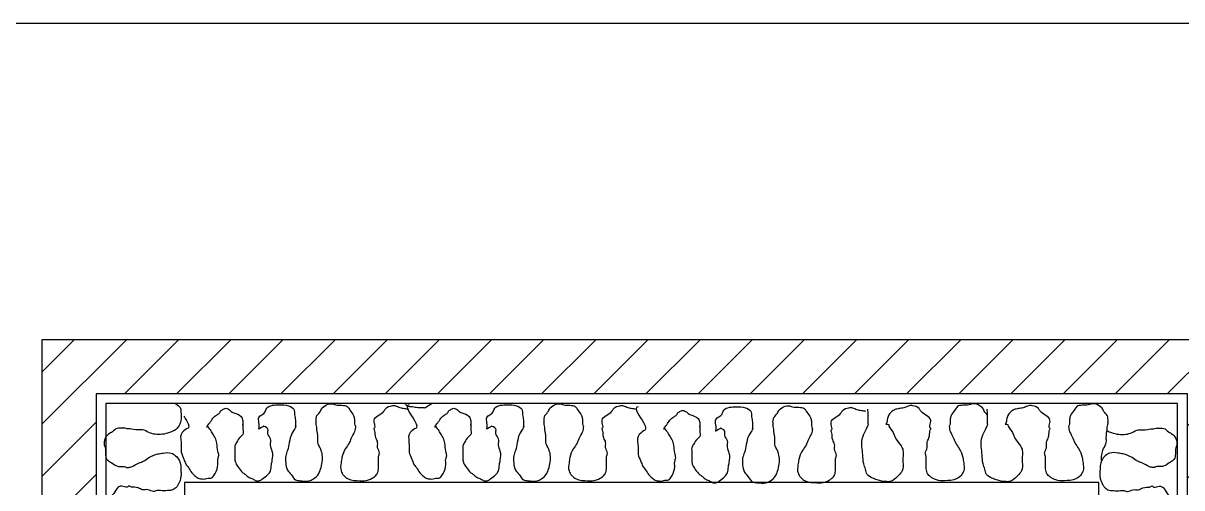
# Model space of a CAD drawing. Extents: x -251.9 to -196.2, y -340.1 to -300.7.
# Drawn here: x -210.652 to -206.665, y -332 to -330.403 of the extents above; entities that cross this region are included whole.
import ezdxf

# ---------------------------------------------------------------- set-up
doc = ezdxf.new("R2010")
doc.units = 0
doc.header["$LTSCALE"] = 0.5
doc.header["$MEASUREMENT"] = 0
for name, color, linetype in [('AC', 10, 'CONTINUOUS'), ('DUCK', 2, 'CONTINUOUS'), ('HATCH', 11, 'CONTINUOUS'), ('TEXT', 2, 'CONTINUOUS')]:
    doc.layers.add(name, color=color, linetype=linetype)

msp = doc.modelspace()

# ---------------------------------------------------------------- hatches: boundary and pattern name
at = {"layer": 'HATCH'}
h = msp.add_hatch(dxfattribs=at)
h.set_pattern_fill('ANSI31', color=256, scale=1.014905, style=0)
h.set_pattern_definition([(45, (-382.4706, -368.56819), (-0.08970575, 0.08970575), [])])
h.paths.add_polyline_path([(-206.4596, -331.4907), (-210.5869, -331.4907), (-210.5869, -334.8737), (-206.4596, -334.8737)])
h.paths.add_polyline_path([(-206.6457, -331.6768), (-206.6457, -334.6876), (-210.4008, -334.6876), (-210.4008, -331.6768)], flags=16)

# ---------------------------------------------------------------- linework, layer by layer
at = {"layer": 'AC'}
for points in [[(-210.4008, -331.6768), (-210.4008, -334.6876), (-206.6457, -334.6876), (-206.6457, -331.6768)], [(-210.367, -331.7106), (-210.367, -334.6538), (-206.6795, -334.6538), (-206.6795, -331.7106)], [(-210.0963, -331.9812), (-210.0963, -334.3832), (-206.9501, -334.3832), (-206.9501, -331.9812)]]:
    msp.add_lwpolyline(points, close=True, dxfattribs=at)
at = {"layer": 'DUCK'}
msp.add_lwpolyline([(-210.5869, -331.4907), (-210.5869, -334.8737), (-206.4596, -334.8737), (-206.4596, -331.4907)], close=True, dxfattribs=at)
at = {"layer": 'HATCH'}
for points, knots in [([(-210.1271, -331.7106), (-210.1212, -331.7146), (-210.1098, -331.7209), (-210.1085, -331.7447), (-210.1059, -331.7655), (-210.1153, -331.7887), (-210.1297, -331.8036), (-210.1513, -331.8109), (-210.1726, -331.8172), (-210.1971, -331.8171), (-210.2198, -331.811), (-210.2375, -331.7988), (-210.2623, -331.8021), (-210.2844, -331.7964), (-210.2876, -331.7986), (-210.3078, -331.7936), (-210.3074, -331.7948), (-210.3077, -331.7946), (-210.3337, -331.794), (-210.3439, -331.8087), (-210.3659, -331.8171), (-210.3781, -331.8428), (-210.3646, -331.8711), (-210.3733, -331.8989), (-210.3485, -331.912), (-210.3363, -331.9235), (-210.3185, -331.9277), (-210.2999, -331.9254), (-210.2971, -331.9315), (-210.2917, -331.929), (-210.2807, -331.9301), (-210.2574, -331.9151), (-210.2352, -331.9086), (-210.2169, -331.8925), (-210.1931, -331.8838), (-210.1673, -331.8801), (-210.1448, -331.877), (-210.126, -331.8895), (-210.1087, -331.9099), (-210.1092, -331.9368), (-210.1077, -331.965), (-210.1145, -331.9831), (-210.1243, -331.9988), (-210.1367, -332.0086), (-210.1568, -332.0098), (-210.1751, -332.0103), (-210.1917, -332.0082), (-210.206, -332.016), (-210.2214, -332.003), (-210.2404, -332.0094), (-210.2589, -331.9966), (-210.2827, -331.9986), (-210.2862, -331.9933), (-210.2891, -331.9928), (-210.2922, -332.0009), (-210.3278, -331.9862), (-210.3368, -332.0239), (-210.3619, -332.0351), (-210.3666, -332.052), (-210.3676, -332.0696), (-210.3592, -332.0827), (-210.3573, -332.0987), (-210.3551, -332.1136), (-210.3469, -332.1306), (-210.3294, -332.1431), (-210.3052, -332.1442), (-210.3022, -332.1525), (-210.304, -332.135), (-210.2975, -332.1427), (-210.2777, -332.1219), (-210.2493, -332.1153), (-210.2333, -332.0967), (-210.2116, -332.0875), (-210.1924, -332.0898), (-210.1693, -332.0896), (-210.1443, -332.0876), (-210.1286, -332.1034), (-210.115, -332.1163), (-210.1047, -332.1302), (-210.106, -332.1532), (-210.109, -332.1734), (-210.1184, -332.1953), (-210.1273, -332.2149), (-210.1491, -332.2175), (-210.1701, -332.2274), (-210.1968, -332.2267), (-210.223, -332.231), (-210.2439, -332.232), (-210.2648, -332.2264), (-210.2823, -332.2175), (-210.3031, -332.2071), (-210.3051, -332.2103), (-210.3051, -332.209), (-210.3104, -332.2094), (-210.332, -332.209), (-210.3483, -332.2096), (-210.3545, -332.2104)], [0.4270406, 0.4270406, 0.4270406, 0.4270406, 0.4315754, 0.4350445, 0.4418486, 0.4455117, 0.45128, 0.4549386, 0.4605401, 0.4659738, 0.4709192, 0.4760933, 0.4794894, 0.4869917, 0.4910669, 0.4965431, 0.5006184, 0.5074105, 0.5122134, 0.5165655, 0.5180848, 0.5278237, 0.5299749, 0.5389238, 0.542322, 0.5472225, 0.5500233, 0.5540985, 0.5595747, 0.567046, 0.5745483, 0.5812397, 0.5848982, 0.5897987, 0.5971158, 0.6012475, 0.6073604, 0.6113227, 0.6156765, 0.6246253, 0.6280273, 0.634481, 0.6369329, 0.6403311, 0.6444628, 0.6498965, 0.6526134, 0.6554141, 0.6597106, 0.6637859, 0.6674444, 0.6735951, 0.6790712, 0.6851842, 0.6920103, 0.6968132, 0.7069202, 0.7093704, 0.7145508, 0.7172723, 0.7209355, 0.7244046, 0.7278737, 0.7309155, 0.7367618, 0.7408935, 0.7470441, 0.7534889, 0.7582433, 0.7652392, 0.7704133, 0.7772097, 0.7808683, 0.7856227, 0.789698, 0.7965241, 0.8008762, 0.8037603, 0.8092436, 0.8112848, 0.8188915, 0.8225546, 0.8274584, 0.8317549, 0.8360514, 0.8428775, 0.8490281, 0.8537826, 0.8565834, 0.8632748, 0.8669334, 0.8716878, 0.8791592, 0.8839137, 0.8900266, 0.8939614, 0.8939614, 0.8939614, 0.8939614]), ([(-210.0989, -331.7533), (-210.0954, -331.7586), (-210.0783, -331.7841), (-210.0841, -331.7966), (-210.0836, -331.7928), (-210.1157, -331.8155), (-210.1053, -331.8491), (-210.1107, -331.8784), (-210.0988, -331.8986), (-210.0938, -331.9176), (-210.081, -331.9309), (-210.0737, -331.9464), (-210.0611, -331.9576), (-210.05, -331.9681), (-210.0362, -331.9692), (-210.0245, -331.9705), (-210.016, -331.965), (-210.007, -331.9676), (-209.9974, -331.9621), (-209.9878, -331.9464), (-209.9796, -331.9251), (-209.9839, -331.9037), (-209.9766, -331.8888), (-209.9845, -331.8705), (-209.9827, -331.8493), (-209.9891, -331.8321), (-209.9957, -331.8189), (-210.0021, -331.8088), (-210.0104, -331.7958), (-210.0203, -331.7847), (-210.0179, -331.7873), (-210.0177, -331.7928), (-210.0218, -331.7917), (-210.0049, -331.7711), (-209.9943, -331.7512), (-209.9753, -331.7445), (-209.9729, -331.7341), (-209.9644, -331.7311), (-209.9558, -331.725), (-209.9432, -331.7298), (-209.9354, -331.7383), (-209.9204, -331.7454), (-209.9018, -331.7491), (-209.8952, -331.7676), (-209.8963, -331.7873), (-209.8957, -331.7842), (-209.8959, -331.7824), (-209.8954, -331.7784), (-209.897, -331.7972), (-209.8918, -331.816), (-209.9088, -331.8266), (-209.9151, -331.8414), (-209.9245, -331.8542), (-209.9226, -331.8715), (-209.9232, -331.8866), (-209.9239, -331.9031), (-209.9205, -331.9163), (-209.9099, -331.931), (-209.9003, -331.9467), (-209.8866, -331.9529), (-209.8798, -331.9622), (-209.8679, -331.9661), (-209.8578, -331.9712), (-209.8492, -331.9766), (-209.8386, -331.9761), (-209.825, -331.9678), (-209.8117, -331.9567), (-209.7974, -331.9408), (-209.7988, -331.9221), (-209.7927, -331.9004), (-209.7912, -331.8765), (-209.8037, -331.8538), (-209.796, -331.8306), (-209.8136, -331.8159), (-209.8045, -331.7936), (-209.828, -331.7876), (-209.822, -331.7872), (-209.8435, -331.7997), (-209.8397, -331.7971), (-209.8392, -331.779), (-209.8454, -331.7518), (-209.8187, -331.7466), (-209.8153, -331.7177), (-209.7879, -331.7146), (-209.7617, -331.7148), (-209.7423, -331.7146), (-209.7175, -331.7272), (-209.7186, -331.7489), (-209.7132, -331.7676), (-209.7149, -331.7884), (-209.7142, -331.7893), (-209.7155, -331.7873), (-209.7116, -331.7912), (-209.7297, -331.8137), (-209.7361, -331.8425), (-209.7402, -331.8687), (-209.7505, -331.8911), (-209.7485, -331.9143), (-209.7454, -331.9386), (-209.7279, -331.954), (-209.7187, -331.9743), (-209.6937, -331.9758), (-209.6728, -331.9784), (-209.6497, -331.969), (-209.6347, -331.9546), (-209.6275, -331.9329), (-209.6212, -331.9117), (-209.6212, -331.8872), (-209.6273, -331.8645), (-209.6396, -331.8468), (-209.6362, -331.822), (-209.642, -331.7999), (-209.6397, -331.7966), (-209.6447, -331.7765), (-209.6435, -331.7769), (-209.6437, -331.7766), (-209.6443, -331.7506), (-209.6297, -331.7404), (-209.6213, -331.7184), (-209.5956, -331.7061), (-209.5673, -331.7197), (-209.5395, -331.711), (-209.5263, -331.7358), (-209.5149, -331.7479), (-209.5107, -331.7657), (-209.5129, -331.7843), (-209.5068, -331.7871), (-209.5093, -331.7925), (-209.5083, -331.8036), (-209.5233, -331.8268), (-209.5298, -331.8491), (-209.5458, -331.8674), (-209.5546, -331.8911), (-209.5582, -331.917), (-209.5614, -331.9395), (-209.5489, -331.9583), (-209.5284, -331.9755), (-209.5015, -331.975), (-209.4733, -331.9766), (-209.4553, -331.9697), (-209.4396, -331.96), (-209.4298, -331.9475), (-209.4286, -331.9275), (-209.4281, -331.9092), (-209.4301, -331.8926), (-209.4224, -331.8782), (-209.4353, -331.8629), (-209.429, -331.8438), (-209.4417, -331.8254), (-209.4398, -331.8015), (-209.445, -331.798), (-209.4456, -331.7951), (-209.4375, -331.792), (-209.4521, -331.7565), (-209.4144, -331.7474), (-209.4033, -331.7224), (-209.3863, -331.7177), (-209.3688, -331.7166), (-209.3556, -331.725), (-209.3401, -331.7269), (-209.3301, -331.7284), (-209.3255, -331.7297)], [0.0104215, 0.0104215, 0.0104215, 0.0104215, 0.0135353, 0.0258367, 0.033431, 0.0402274, 0.0483779, 0.0538116, 0.0596161, 0.0632746, 0.0666728, 0.0715734, 0.0744575, 0.0778574, 0.0813265, 0.0833677, 0.085519, 0.0875602, 0.089081, 0.0924792, 0.0995714, 0.1036467, 0.1064475, 0.1099111, 0.1160617, 0.1203582, 0.1218775, 0.1258398, 0.12829, 0.1322523, 0.1349692, 0.1410821, 0.1458366, 0.1497988, 0.1579839, 0.1604358, 0.1619551, 0.164407, 0.1659279, 0.168733, 0.1721329, 0.1736537, 0.1797373, 0.1833958, 0.1854335, 0.1929048, 0.1963009, 0.2010554, 0.2051307, 0.209206, 0.2120901, 0.2169907, 0.2200292, 0.2220669, 0.2281798, 0.2302174, 0.2330182, 0.2369805, 0.2422891, 0.244741, 0.2466637, 0.2497055, 0.2527473, 0.2542682, 0.2563094, 0.2593512, 0.2646615, 0.2680597, 0.2728626, 0.2763261, 0.2831183, 0.2880637, 0.2928181, 0.297376, 0.3007721, 0.3055791, 0.3076167, 0.3146125, 0.3180086, 0.3234423, 0.3275176, 0.3337859, 0.3359342, 0.3454089, 0.3467698, 0.3536075, 0.3585113, 0.362643, 0.3667747, 0.3715292, 0.3762837, 0.3823966, 0.3871511, 0.3932283, 0.4003205, 0.4065831, 0.4108795, 0.4163132, 0.4219148, 0.4262668, 0.4315754, 0.4350445, 0.4418486, 0.4455117, 0.45128, 0.4549386, 0.4605401, 0.4659738, 0.4709192, 0.4760933, 0.4794894, 0.4869917, 0.4910669, 0.4965431, 0.5006184, 0.5074105, 0.5122134, 0.5165655, 0.5180848, 0.5278237, 0.5299749, 0.5389238, 0.542322, 0.5472225, 0.5500233, 0.5540985, 0.5595747, 0.567046, 0.5745483, 0.5812397, 0.5848982, 0.5897987, 0.5971158, 0.6012475, 0.6073604, 0.6113227, 0.6156765, 0.6246253, 0.6280273, 0.634481, 0.6369329, 0.6403311, 0.6444628, 0.6498965, 0.6526134, 0.6554141, 0.6597106, 0.6637859, 0.6674444, 0.6735951, 0.6790712, 0.6851842, 0.6920103, 0.6968132, 0.7069202, 0.7093704, 0.7145508, 0.7172723, 0.7209355, 0.7244046, 0.7276109, 0.7276109, 0.7276109, 0.7276109]), ([(-209.3233, -331.7147), (-209.3436, -331.7165), (-209.2913, -331.7784), (-209.2996, -331.7966), (-209.2991, -331.7928), (-209.3312, -331.8155), (-209.3209, -331.8491), (-209.3263, -331.8784), (-209.3144, -331.8986), (-209.3094, -331.9176), (-209.2966, -331.9309), (-209.2892, -331.9464), (-209.2767, -331.9576), (-209.2656, -331.9681), (-209.2518, -331.9692), (-209.24, -331.9705), (-209.2316, -331.965), (-209.2225, -331.9676), (-209.2129, -331.9621), (-209.2034, -331.9464), (-209.1952, -331.9251), (-209.1994, -331.9037), (-209.1922, -331.8888), (-209.2, -331.8705), (-209.1983, -331.8493), (-209.2047, -331.8321), (-209.2112, -331.8189), (-209.2177, -331.8088), (-209.2259, -331.7958), (-209.2359, -331.7847), (-209.2334, -331.7873), (-209.2333, -331.7928), (-209.2373, -331.7917), (-209.2205, -331.7711), (-209.2099, -331.7512), (-209.1909, -331.7445), (-209.1885, -331.7341), (-209.1799, -331.7311), (-209.1714, -331.725), (-209.1587, -331.7298), (-209.1509, -331.7383), (-209.1359, -331.7454), (-209.1174, -331.7491), (-209.1107, -331.7676), (-209.1119, -331.7873), (-209.1112, -331.7842), (-209.1114, -331.7824), (-209.1109, -331.7784), (-209.1126, -331.7972), (-209.1074, -331.816), (-209.1244, -331.8266), (-209.1307, -331.8414), (-209.1401, -331.8542), (-209.1382, -331.8715), (-209.1387, -331.8866), (-209.1394, -331.9031), (-209.1361, -331.9163), (-209.1254, -331.931), (-209.1158, -331.9467), (-209.1022, -331.9529), (-209.0954, -331.9622), (-209.0834, -331.9661), (-209.0734, -331.9712), (-209.0648, -331.9766), (-209.0542, -331.9761), (-209.0406, -331.9678), (-209.0272, -331.9567), (-209.013, -331.9408), (-209.0143, -331.9221), (-209.0083, -331.9004), (-209.0068, -331.8765), (-209.0192, -331.8538), (-209.0115, -331.8306), (-209.0292, -331.8159), (-209.0201, -331.7936), (-209.0435, -331.7876), (-209.0375, -331.7872), (-209.0591, -331.7997), (-209.0553, -331.7971), (-209.0547, -331.779), (-209.061, -331.7518), (-209.0343, -331.7466), (-209.0308, -331.7177), (-209.0034, -331.7146), (-208.9773, -331.7148), (-208.9578, -331.7146), (-208.933, -331.7272), (-208.9342, -331.7489), (-208.9288, -331.7676), (-208.9305, -331.7884), (-208.9297, -331.7893), (-208.931, -331.7873), (-208.9272, -331.7912), (-208.9453, -331.8137), (-208.9517, -331.8425), (-208.9557, -331.8687), (-208.9661, -331.8911), (-208.964, -331.9143), (-208.961, -331.9386), (-208.9435, -331.954), (-208.9343, -331.9743), (-208.9092, -331.9758), (-208.8884, -331.9784), (-208.8652, -331.969), (-208.8503, -331.9546), (-208.843, -331.9329), (-208.8368, -331.9117), (-208.8368, -331.8872), (-208.8429, -331.8645), (-208.8551, -331.8468), (-208.8518, -331.822), (-208.8575, -331.7999), (-208.8553, -331.7966), (-208.8603, -331.7765), (-208.8591, -331.7769), (-208.8593, -331.7766), (-208.8599, -331.7506), (-208.8453, -331.7404), (-208.8368, -331.7184), (-208.8111, -331.7061), (-208.7828, -331.7197), (-208.755, -331.711), (-208.7419, -331.7358), (-208.7304, -331.7479), (-208.7262, -331.7657), (-208.7285, -331.7843), (-208.7224, -331.7871), (-208.7249, -331.7925), (-208.7238, -331.8036), (-208.7388, -331.8268), (-208.7454, -331.8491), (-208.7614, -331.8674), (-208.7701, -331.8911), (-208.7738, -331.917), (-208.777, -331.9395), (-208.7644, -331.9583), (-208.744, -331.9755), (-208.7171, -331.975), (-208.6889, -331.9766), (-208.6708, -331.9697), (-208.6551, -331.96), (-208.6453, -331.9475), (-208.6441, -331.9275), (-208.6436, -331.9092), (-208.6457, -331.8926), (-208.638, -331.8782), (-208.6509, -331.8629), (-208.6445, -331.8438), (-208.6573, -331.8254), (-208.6554, -331.8015), (-208.6606, -331.798), (-208.6611, -331.7951), (-208.653, -331.792), (-208.6677, -331.7565), (-208.63, -331.7474), (-208.6188, -331.7224), (-208.6019, -331.7177), (-208.5843, -331.7166), (-208.5712, -331.725), (-208.5556, -331.7269), (-208.5456, -331.7284), (-208.541, -331.7297)], [0, 0, 0, 0, 0.0135353, 0.0258367, 0.033431, 0.0402274, 0.0483779, 0.0538116, 0.0596161, 0.0632746, 0.0666728, 0.0715734, 0.0744575, 0.0778574, 0.0813265, 0.0833677, 0.085519, 0.0875602, 0.089081, 0.0924792, 0.0995714, 0.1036467, 0.1064475, 0.1099111, 0.1160617, 0.1203582, 0.1218775, 0.1258398, 0.12829, 0.1322523, 0.1349692, 0.1410821, 0.1458366, 0.1497988, 0.1579839, 0.1604358, 0.1619551, 0.164407, 0.1659279, 0.168733, 0.1721329, 0.1736537, 0.1797373, 0.1833958, 0.1854335, 0.1929048, 0.1963009, 0.2010554, 0.2051307, 0.209206, 0.2120901, 0.2169907, 0.2200292, 0.2220669, 0.2281798, 0.2302174, 0.2330182, 0.2369805, 0.2422891, 0.244741, 0.2466637, 0.2497055, 0.2527473, 0.2542682, 0.2563094, 0.2593512, 0.2646615, 0.2680597, 0.2728626, 0.2763261, 0.2831183, 0.2880637, 0.2928181, 0.297376, 0.3007721, 0.3055791, 0.3076167, 0.3146125, 0.3180086, 0.3234423, 0.3275176, 0.3337859, 0.3359342, 0.3454089, 0.3467698, 0.3536075, 0.3585113, 0.362643, 0.3667747, 0.3715292, 0.3762837, 0.3823966, 0.3871511, 0.3932283, 0.4003205, 0.4065831, 0.4108795, 0.4163132, 0.4219148, 0.4262668, 0.4315754, 0.4350445, 0.4418486, 0.4455117, 0.45128, 0.4549386, 0.4605401, 0.4659738, 0.4709192, 0.4760933, 0.4794894, 0.4869917, 0.4910669, 0.4965431, 0.5006184, 0.5074105, 0.5122134, 0.5165655, 0.5180848, 0.5278237, 0.5299749, 0.5389238, 0.542322, 0.5472225, 0.5500233, 0.5540985, 0.5595747, 0.567046, 0.5745483, 0.5812397, 0.5848982, 0.5897987, 0.5971158, 0.6012475, 0.6073604, 0.6113227, 0.6156765, 0.6246253, 0.6280273, 0.634481, 0.6369329, 0.6403311, 0.6444628, 0.6498965, 0.6526134, 0.6554141, 0.6597106, 0.6637859, 0.6674444, 0.6735951, 0.6790712, 0.6851842, 0.6920103, 0.6968132, 0.7069202, 0.7093704, 0.7145508, 0.7172723, 0.7209355, 0.7244046, 0.7276109, 0.7276109, 0.7276109, 0.7276109]), ([(-209.3379, -331.7106), (-209.3359, -331.7136), (-209.3292, -331.7206), (-209.3117, -331.7197), (-209.2931, -331.7251), (-209.2723, -331.7234), (-209.2714, -331.7242), (-209.2733, -331.7229), (-209.2695, -331.7267), (-209.2553, -331.7153), (-209.2463, -331.7109), (-209.2457, -331.7106)], [0.35619536, 0.35619536, 0.35619536, 0.35619536, 0.35851129, 0.362643, 0.36677471, 0.37152919, 0.37628366, 0.38239658, 0.3871511, 0.3932283, 0.39369892, 0.39369892, 0.39369892, 0.39369892]), ([(-208.5354, -331.7216), (-208.5557, -331.7234), (-208.5034, -331.7853), (-208.5117, -331.8036), (-208.5112, -331.7998), (-208.5433, -331.8224), (-208.533, -331.856), (-208.5384, -331.8853), (-208.5265, -331.9056), (-208.5215, -331.9245), (-208.5087, -331.9378), (-208.5013, -331.9533), (-208.4888, -331.9645), (-208.4777, -331.975), (-208.4639, -331.9761), (-208.4521, -331.9775), (-208.4437, -331.9719), (-208.4346, -331.9745), (-208.425, -331.969), (-208.4155, -331.9533), (-208.4073, -331.932), (-208.4115, -331.9106), (-208.4043, -331.8957), (-208.4121, -331.8774), (-208.4104, -331.8562), (-208.4168, -331.839), (-208.4233, -331.8258), (-208.4298, -331.8157), (-208.4381, -331.8027), (-208.448, -331.7916), (-208.4455, -331.7942), (-208.4454, -331.7997), (-208.4494, -331.7986), (-208.4326, -331.778), (-208.422, -331.7581), (-208.403, -331.7514), (-208.4006, -331.741), (-208.392, -331.738), (-208.3835, -331.732), (-208.3708, -331.7368), (-208.363, -331.7452), (-208.348, -331.7523), (-208.3295, -331.756), (-208.3228, -331.7745), (-208.324, -331.7942), (-208.3233, -331.7911), (-208.3235, -331.7893), (-208.3231, -331.7854), (-208.3247, -331.8041), (-208.3195, -331.8229), (-208.3365, -331.8335), (-208.3428, -331.8483), (-208.3522, -331.8611), (-208.3503, -331.8784), (-208.3508, -331.8935), (-208.3515, -331.9101), (-208.3482, -331.9232), (-208.3375, -331.938), (-208.3279, -331.9536), (-208.3143, -331.9599), (-208.3075, -331.9691), (-208.2955, -331.973), (-208.2855, -331.9781), (-208.2769, -331.9835), (-208.2663, -331.983), (-208.2527, -331.9747), (-208.2393, -331.9636), (-208.2251, -331.9477), (-208.2264, -331.929), (-208.2204, -331.9073), (-208.2189, -331.8834), (-208.2313, -331.8607), (-208.2236, -331.8375), (-208.2413, -331.8229), (-208.2322, -331.8005), (-208.2556, -331.7945), (-208.2496, -331.7941), (-208.2712, -331.8066), (-208.2674, -331.804), (-208.2668, -331.7859), (-208.2731, -331.7587), (-208.2464, -331.7535), (-208.2429, -331.7246), (-208.2155, -331.7215), (-208.1894, -331.7217), (-208.1699, -331.7215), (-208.1451, -331.7341), (-208.1463, -331.7558), (-208.1409, -331.7745), (-208.1426, -331.7953), (-208.1418, -331.7962), (-208.1431, -331.7943), (-208.1393, -331.7981), (-208.1574, -331.8206), (-208.1638, -331.8494), (-208.1678, -331.8756), (-208.1782, -331.898), (-208.1761, -331.9213), (-208.1731, -331.9455), (-208.1556, -331.961), (-208.1464, -331.9813), (-208.1213, -331.9827), (-208.1005, -331.9853), (-208.0773, -331.9759), (-208.0624, -331.9615), (-208.0551, -331.9398), (-208.0489, -331.9186), (-208.0489, -331.8941), (-208.055, -331.8714), (-208.0672, -331.8537), (-208.0639, -331.8289), (-208.0696, -331.8068), (-208.0674, -331.8035), (-208.0724, -331.7834), (-208.0712, -331.7838), (-208.0714, -331.7835), (-208.072, -331.7575), (-208.0574, -331.7473), (-208.0489, -331.7253), (-208.0232, -331.713), (-207.9949, -331.7266), (-207.9671, -331.7179), (-207.954, -331.7427), (-207.9425, -331.7549), (-207.9383, -331.7726), (-207.9406, -331.7913), (-207.9345, -331.794), (-207.937, -331.7994), (-207.9359, -331.8105), (-207.9509, -331.8337), (-207.9575, -331.856), (-207.9735, -331.8743), (-207.9823, -331.898), (-207.9859, -331.9239), (-207.9891, -331.9464), (-207.9765, -331.9652), (-207.9561, -331.9824), (-207.9292, -331.9819), (-207.901, -331.9835), (-207.8829, -331.9766), (-207.8672, -331.9669), (-207.8574, -331.9545), (-207.8562, -331.9344), (-207.8557, -331.9161), (-207.8578, -331.8995), (-207.8501, -331.8851), (-207.863, -331.8698), (-207.8566, -331.8507), (-207.8694, -331.8323), (-207.8675, -331.8084), (-207.8727, -331.8049), (-207.8732, -331.802), (-207.8651, -331.7989), (-207.8798, -331.7634), (-207.8421, -331.7544), (-207.831, -331.7293), (-207.814, -331.7246), (-207.7964, -331.7235), (-207.7833, -331.732), (-207.7677, -331.7338), (-207.7577, -331.7353), (-207.7531, -331.7366)], [0, 0, 0, 0, 0.0135353, 0.0258367, 0.033431, 0.0402274, 0.0483779, 0.0538116, 0.0596161, 0.0632746, 0.0666728, 0.0715734, 0.0744575, 0.0778574, 0.0813265, 0.0833677, 0.085519, 0.0875602, 0.089081, 0.0924792, 0.0995714, 0.1036467, 0.1064475, 0.1099111, 0.1160617, 0.1203582, 0.1218775, 0.1258398, 0.12829, 0.1322523, 0.1349692, 0.1410821, 0.1458366, 0.1497988, 0.1579839, 0.1604358, 0.1619551, 0.164407, 0.1659279, 0.168733, 0.1721329, 0.1736537, 0.1797373, 0.1833958, 0.1854335, 0.1929048, 0.1963009, 0.2010554, 0.2051307, 0.209206, 0.2120901, 0.2169907, 0.2200292, 0.2220669, 0.2281798, 0.2302174, 0.2330182, 0.2369805, 0.2422891, 0.244741, 0.2466637, 0.2497055, 0.2527473, 0.2542682, 0.2563094, 0.2593512, 0.2646615, 0.2680597, 0.2728626, 0.2763261, 0.2831183, 0.2880637, 0.2928181, 0.297376, 0.3007721, 0.3055791, 0.3076167, 0.3146125, 0.3180086, 0.3234423, 0.3275176, 0.3337859, 0.3359342, 0.3454089, 0.3467698, 0.3536075, 0.3585113, 0.362643, 0.3667747, 0.3715292, 0.3762837, 0.3823966, 0.3871511, 0.3932283, 0.4003205, 0.4065831, 0.4108795, 0.4163132, 0.4219148, 0.4262668, 0.4315754, 0.4350445, 0.4418486, 0.4455117, 0.45128, 0.4549386, 0.4605401, 0.4659738, 0.4709192, 0.4760933, 0.4794894, 0.4869917, 0.4910669, 0.4965431, 0.5006184, 0.5074105, 0.5122134, 0.5165655, 0.5180848, 0.5278237, 0.5299749, 0.5389238, 0.542322, 0.5472225, 0.5500233, 0.5540985, 0.5595747, 0.567046, 0.5745483, 0.5812397, 0.5848982, 0.5897987, 0.5971158, 0.6012475, 0.6073604, 0.6113227, 0.6156765, 0.6246253, 0.6280273, 0.634481, 0.6369329, 0.6403311, 0.6444628, 0.6498965, 0.6526134, 0.6554141, 0.6597106, 0.6637859, 0.6674444, 0.6735951, 0.6790712, 0.6851842, 0.6920103, 0.6968132, 0.7069202, 0.7093704, 0.7145508, 0.7172723, 0.7209355, 0.7244046, 0.7276109, 0.7276109, 0.7276109, 0.7276109]), ([(-207.3335, -331.7497), (-207.3367, -331.745), (-207.3437, -331.7397), (-207.3519, -331.7184), (-207.3776, -331.7061), (-207.4059, -331.7197), (-207.4337, -331.711), (-207.4468, -331.7358), (-207.4583, -331.7479), (-207.4625, -331.7657), (-207.4602, -331.7843), (-207.4663, -331.7871), (-207.4639, -331.7925), (-207.4649, -331.8036), (-207.4499, -331.8268), (-207.4434, -331.8491), (-207.4273, -331.8674), (-207.4186, -331.8911), (-207.415, -331.917), (-207.4118, -331.9395), (-207.4243, -331.9583), (-207.4447, -331.9755), (-207.4716, -331.975), (-207.4998, -331.9766), (-207.5179, -331.9697), (-207.5336, -331.96), (-207.5434, -331.9475), (-207.5446, -331.9275), (-207.5451, -331.9092), (-207.5431, -331.8926), (-207.5508, -331.8782), (-207.5378, -331.8629), (-207.5442, -331.8438), (-207.5314, -331.8254), (-207.5334, -331.8015), (-207.5281, -331.798), (-207.5276, -331.7951), (-207.5357, -331.792), (-207.521, -331.7565), (-207.5587, -331.7474), (-207.5699, -331.7224), (-207.5868, -331.7177), (-207.6044, -331.7166), (-207.6175, -331.725), (-207.6335, -331.7269), (-207.6484, -331.7292), (-207.6654, -331.7374), (-207.6779, -331.7548), (-207.679, -331.7791), (-207.6873, -331.7821), (-207.6698, -331.7803), (-207.6775, -331.7868), (-207.6567, -331.8065), (-207.6501, -331.8349), (-207.6316, -331.851), (-207.6223, -331.8727), (-207.6246, -331.8919), (-207.6244, -331.915), (-207.6224, -331.94), (-207.6383, -331.9557), (-207.6512, -331.9692), (-207.665, -331.9796), (-207.688, -331.9782), (-207.7082, -331.9752), (-207.7301, -331.9658), (-207.7497, -331.9569), (-207.7523, -331.9352), (-207.7622, -331.9142), (-207.7615, -331.8874), (-207.7658, -331.8613), (-207.7668, -331.8404), (-207.7612, -331.8195), (-207.7523, -331.8019), (-207.7419, -331.7811), (-207.7452, -331.7792), (-207.7438, -331.7791), (-207.7442, -331.7739), (-207.7438, -331.7523), (-207.7445, -331.7359), (-207.7452, -331.7297)], [0.5127008, 0.5127008, 0.5127008, 0.5127008, 0.5165655, 0.5180848, 0.5278237, 0.5299749, 0.5389238, 0.542322, 0.5472225, 0.5500233, 0.5540985, 0.5595747, 0.567046, 0.5745483, 0.5812397, 0.5848982, 0.5897987, 0.5971158, 0.6012475, 0.6073604, 0.6113227, 0.6156765, 0.6246253, 0.6280273, 0.634481, 0.6369329, 0.6403311, 0.6444628, 0.6498965, 0.6526134, 0.6554141, 0.6597106, 0.6637859, 0.6674444, 0.6735951, 0.6790712, 0.6851842, 0.6920103, 0.6968132, 0.7069202, 0.7093704, 0.7145508, 0.7172723, 0.7209355, 0.7244046, 0.7278737, 0.7309155, 0.7367618, 0.7408935, 0.7470441, 0.7534889, 0.7582433, 0.7652392, 0.7704133, 0.7772097, 0.7808683, 0.7856227, 0.789698, 0.7965241, 0.8008762, 0.8037603, 0.8092436, 0.8112848, 0.8188915, 0.8225546, 0.8274584, 0.8317549, 0.8360514, 0.8428775, 0.8490281, 0.8537826, 0.8565834, 0.8632748, 0.8669334, 0.8716878, 0.8791592, 0.8839137, 0.8900266, 0.8939614, 0.8939614, 0.8939614, 0.8939614]), ([(-206.9408, -331.9061), (-206.9413, -331.8996), (-206.9409, -331.8855), (-206.9353, -331.8645), (-206.923, -331.8468), (-206.9264, -331.822), (-206.9206, -331.7999), (-206.9229, -331.7966), (-206.9179, -331.7765), (-206.9191, -331.7769), (-206.9189, -331.7766), (-206.9183, -331.7506), (-206.9329, -331.7404), (-206.9414, -331.7184), (-206.967, -331.7061), (-206.9954, -331.7197), (-207.0231, -331.711), (-207.0363, -331.7358), (-207.0477, -331.7479), (-207.0519, -331.7657), (-207.0497, -331.7843), (-207.0558, -331.7871), (-207.0533, -331.7925), (-207.0544, -331.8036), (-207.0393, -331.8268), (-207.0328, -331.8491), (-207.0168, -331.8674), (-207.008, -331.8911), (-207.0044, -331.917), (-207.0012, -331.9395), (-207.0137, -331.9583), (-207.0342, -331.9755), (-207.0611, -331.975), (-207.0893, -331.9766), (-207.1073, -331.9697), (-207.123, -331.96), (-207.1328, -331.9475), (-207.134, -331.9275), (-207.1345, -331.9092), (-207.1325, -331.8926), (-207.1402, -331.8782), (-207.1273, -331.8629), (-207.1336, -331.8438), (-207.1209, -331.8254), (-207.1228, -331.8015), (-207.1176, -331.798), (-207.117, -331.7951), (-207.1251, -331.792), (-207.1105, -331.7565), (-207.1482, -331.7474), (-207.1593, -331.7224), (-207.1763, -331.7177), (-207.1938, -331.7166), (-207.207, -331.725), (-207.2229, -331.7269), (-207.2379, -331.7292), (-207.2549, -331.7374), (-207.2673, -331.7548), (-207.2684, -331.7791), (-207.2767, -331.7821), (-207.2592, -331.7803), (-207.267, -331.7868), (-207.2462, -331.8065), (-207.2396, -331.8349), (-207.221, -331.851), (-207.2118, -331.8727), (-207.2141, -331.8919), (-207.2138, -331.915), (-207.2119, -331.94), (-207.2277, -331.9557), (-207.2406, -331.9692), (-207.2544, -331.9796), (-207.2775, -331.9782), (-207.2976, -331.9752), (-207.3196, -331.9658), (-207.3391, -331.9569), (-207.3418, -331.9352), (-207.3516, -331.9142), (-207.351, -331.8874), (-207.3553, -331.8613), (-207.3563, -331.8404), (-207.3506, -331.8195), (-207.3418, -331.8019), (-207.3313, -331.7811), (-207.3346, -331.7792), (-207.3333, -331.7791), (-207.3337, -331.7739), (-207.3332, -331.7523), (-207.3339, -331.7359), (-207.3347, -331.7297)], [0.4616759, 0.4616759, 0.4616759, 0.4616759, 0.4659738, 0.4709192, 0.4760933, 0.4794894, 0.4869917, 0.4910669, 0.4965431, 0.5006184, 0.5074105, 0.5122134, 0.5165655, 0.5180848, 0.5278237, 0.5299749, 0.5389238, 0.542322, 0.5472225, 0.5500233, 0.5540985, 0.5595747, 0.567046, 0.5745483, 0.5812397, 0.5848982, 0.5897987, 0.5971158, 0.6012475, 0.6073604, 0.6113227, 0.6156765, 0.6246253, 0.6280273, 0.634481, 0.6369329, 0.6403311, 0.6444628, 0.6498965, 0.6526134, 0.6554141, 0.6597106, 0.6637859, 0.6674444, 0.6735951, 0.6790712, 0.6851842, 0.6920103, 0.6968132, 0.7069202, 0.7093704, 0.7145508, 0.7172723, 0.7209355, 0.7244046, 0.7278737, 0.7309155, 0.7367618, 0.7408935, 0.7470441, 0.7534889, 0.7582433, 0.7652392, 0.7704133, 0.7772097, 0.7808683, 0.7856227, 0.789698, 0.7965241, 0.8008762, 0.8037603, 0.8092436, 0.8112848, 0.8188915, 0.8225546, 0.8274584, 0.8317549, 0.8360514, 0.8428775, 0.8490281, 0.8537826, 0.8565834, 0.8632748, 0.8669334, 0.8716878, 0.8791592, 0.8839137, 0.8900266, 0.8939614, 0.8939614, 0.8939614, 0.8939614]), ([(-206.9221, -331.8036), (-206.9221, -331.8036), (-206.9172, -331.8064), (-206.9038, -331.8109), (-206.8826, -331.8172), (-206.8581, -331.8171), (-206.8354, -331.811), (-206.8177, -331.7988), (-206.7929, -331.8021), (-206.7708, -331.7964), (-206.7675, -331.7986), (-206.7474, -331.7936), (-206.7478, -331.7948), (-206.7475, -331.7946), (-206.7215, -331.794), (-206.7113, -331.8087), (-206.6893, -331.8171), (-206.677, -331.8428), (-206.6906, -331.8711), (-206.6819, -331.8989), (-206.7067, -331.912), (-206.7188, -331.9235), (-206.7366, -331.9277), (-206.7553, -331.9254), (-206.758, -331.9315), (-206.7634, -331.929), (-206.7745, -331.9301), (-206.7977, -331.9151), (-206.82, -331.9086), (-206.8383, -331.8925), (-206.862, -331.8838), (-206.8879, -331.8801), (-206.9104, -331.877), (-206.9292, -331.8895), (-206.9464, -331.9099), (-206.9459, -331.9368), (-206.9475, -331.965), (-206.9406, -331.9831), (-206.9309, -331.9988), (-206.9184, -332.0086), (-206.8984, -332.0098), (-206.8801, -332.0103), (-206.8635, -332.0082), (-206.8491, -332.016), (-206.8338, -332.003), (-206.8147, -332.0094), (-206.7963, -331.9966), (-206.7724, -331.9986), (-206.7689, -331.9933), (-206.766, -331.9928), (-206.7629, -332.0009), (-206.7274, -331.9862), (-206.7183, -332.0239), (-206.6933, -332.0351), (-206.6886, -332.052), (-206.6875, -332.0696), (-206.6959, -332.0827), (-206.6978, -332.0987), (-206.7001, -332.1136), (-206.7083, -332.1306), (-206.7257, -332.1431), (-206.75, -332.1442), (-206.753, -332.1525), (-206.7512, -332.135), (-206.7577, -332.1427), (-206.7774, -332.1219), (-206.8058, -332.1153), (-206.8219, -332.0967), (-206.8436, -332.0875), (-206.8628, -332.0898), (-206.8859, -332.0896), (-206.9109, -332.0876), (-206.9266, -332.1034), (-206.9401, -332.1163), (-206.9505, -332.1302), (-206.9491, -332.1532), (-206.9461, -332.1734), (-206.9367, -332.1953), (-206.9279, -332.2149), (-206.9061, -332.2175), (-206.8851, -332.2274), (-206.8583, -332.2267), (-206.8322, -332.231), (-206.8113, -332.232), (-206.7904, -332.2264), (-206.7728, -332.2175), (-206.752, -332.2071), (-206.7501, -332.2103), (-206.75, -332.209), (-206.7448, -332.2094), (-206.7232, -332.209), (-206.7068, -332.2096), (-206.7006, -332.2104)], [0.4512314, 0.4512314, 0.4512314, 0.4512314, 0.45128, 0.4549386, 0.4605401, 0.4659738, 0.4709192, 0.4760933, 0.4794894, 0.4869917, 0.4910669, 0.4965431, 0.5006184, 0.5074105, 0.5122134, 0.5165655, 0.5180848, 0.5278237, 0.5299749, 0.5389238, 0.542322, 0.5472225, 0.5500233, 0.5540985, 0.5595747, 0.567046, 0.5745483, 0.5812397, 0.5848982, 0.5897987, 0.5971158, 0.6012475, 0.6073604, 0.6113227, 0.6156765, 0.6246253, 0.6280273, 0.634481, 0.6369329, 0.6403311, 0.6444628, 0.6498965, 0.6526134, 0.6554141, 0.6597106, 0.6637859, 0.6674444, 0.6735951, 0.6790712, 0.6851842, 0.6920103, 0.6968132, 0.7069202, 0.7093704, 0.7145508, 0.7172723, 0.7209355, 0.7244046, 0.7278737, 0.7309155, 0.7367618, 0.7408935, 0.7470441, 0.7534889, 0.7582433, 0.7652392, 0.7704133, 0.7772097, 0.7808683, 0.7856227, 0.789698, 0.7965241, 0.8008762, 0.8037603, 0.8092436, 0.8112848, 0.8188915, 0.8225546, 0.8274584, 0.8317549, 0.8360514, 0.8428775, 0.8490281, 0.8537826, 0.8565834, 0.8632748, 0.8669334, 0.8716878, 0.8791592, 0.8839137, 0.8900266, 0.8939614, 0.8939614, 0.8939614, 0.8939614])]:
    msp.add_open_spline(points, degree=3, knots=knots, dxfattribs=at)
at = {"layer": 'TEXT'}
msp.add_line((-251.8931, -330.4029), (-196.2048, -330.4029), dxfattribs=at)

doc.saveas('drawing.dxf')
